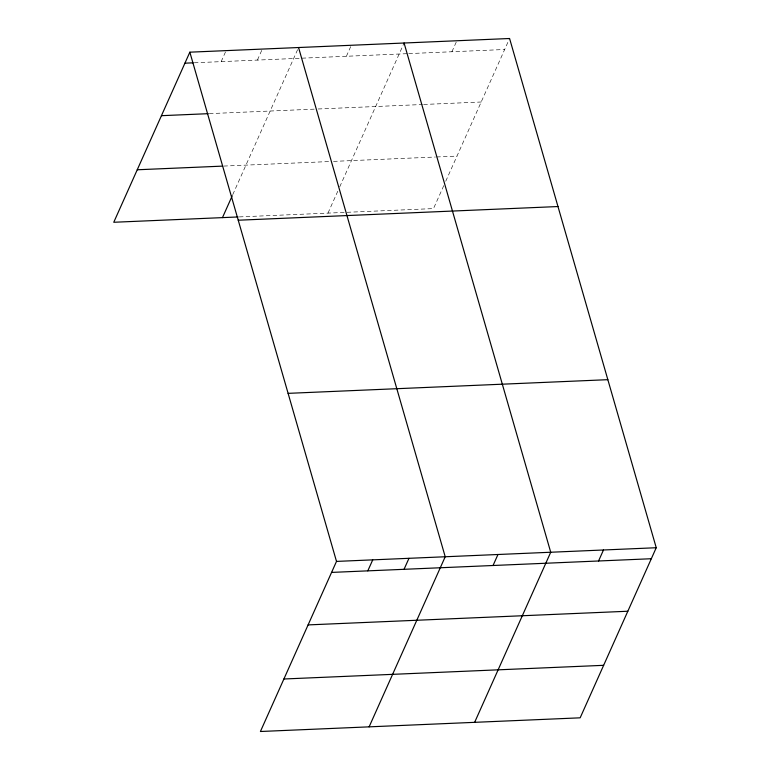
<?xml version="1.0" encoding="UTF-8"?>
<svg xmlns="http://www.w3.org/2000/svg" width="770" height="770" viewBox="0 0 770 770"><rect width="100%" height="100%" fill="white"/><g stroke="black" fill="none" stroke-linecap="round" stroke-linejoin="round"><path stroke-width="0.58" stroke-dasharray="3.85 2.89" d="M221.163 61.629L226.082 50.628M257.401 60.079L262.32 49.078M232.742 194.656L298.115 48.529M346.394 56.277L351.312 45.266M327.981 213.107L337.77 191.239M339.724 186.86L404.077 43.014M451.913 51.763L456.831 40.752M443.78 185.628L433.5 208.593L239.258 216.909M445.734 181.248L509.143 39.501M194.281 62.784L407.542 53.659M408.745 53.602L504.668 49.501M209.363 113.633L316.913 109.032M318.116 108.984L422.432 104.518M423.625 104.47L481.183 102.006M223.743 166.07L328.694 161.584M333.487 161.382L435.406 157.022M436.6 156.965L456.985 156.098"/><path stroke-width="1.16" d="M189.844 52.177L336.5 561.407L260.414 731.5L580.157 717.823L656.242 547.73L509.586 38.5L189.844 52.177L113.758 222.27L238.055 216.957M222.472 217.621L232.261 195.744M367.81 570.859L372.738 559.857M404.048 569.309L408.976 558.308M369.119 726.851L445.214 556.749L298.558 47.528M493.05 565.498L497.969 554.496M474.638 722.337L550.723 552.244L404.077 43.014M598.559 560.984L603.488 549.982M184.925 63.178L193.106 62.832M161.44 115.683L208.198 113.681M137.243 169.775L222.578 166.118M238.238 220.22L557.981 206.543M288.105 393.355L607.848 379.677M336.5 561.407L656.242 547.73M331.581 572.408L651.324 558.731M308.096 624.903L627.839 611.236M283.899 678.996L603.641 665.318"/></g></svg>
